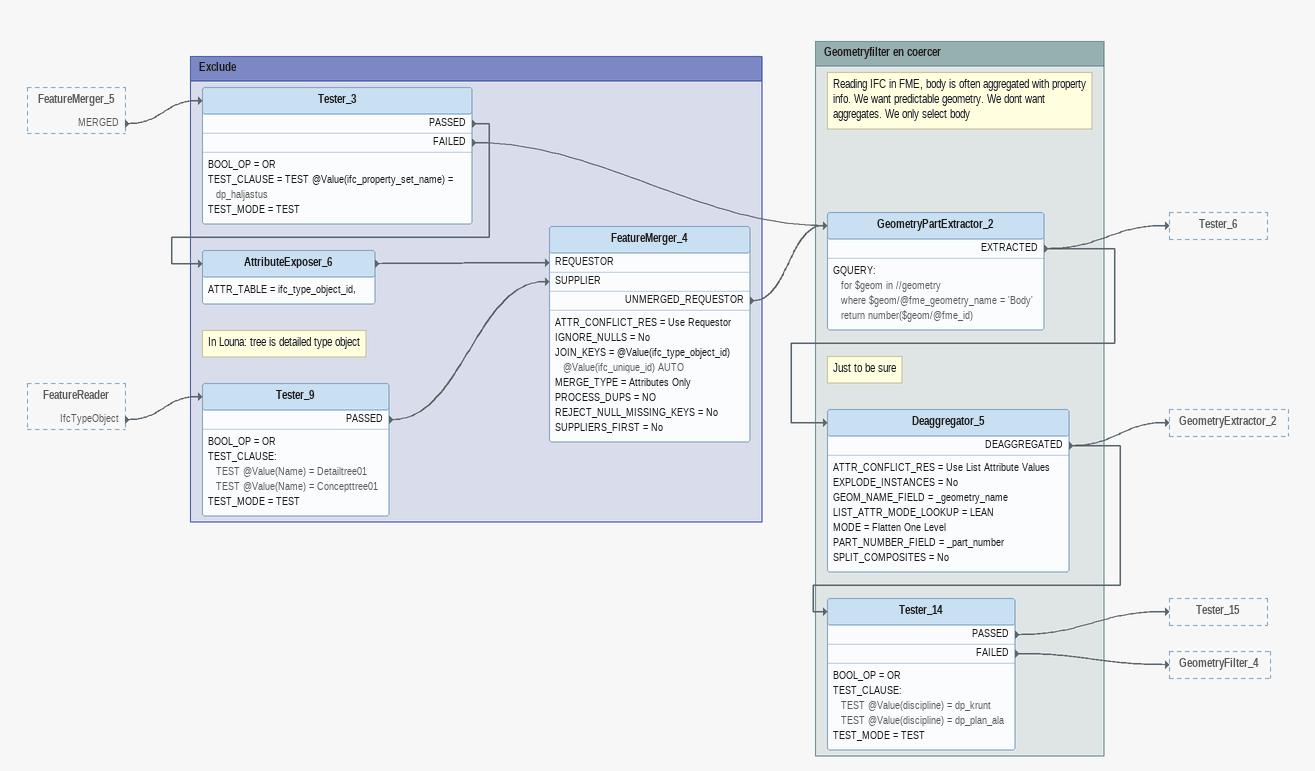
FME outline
FeatureMerger_5 [outside]
    MERGED -> Tester_3
FeatureReader [outside]
    IfcTypeObject -> Tester_9

Bookmark: Exclude
Note: In Louna: tree is detailed type object
Tester_9
    BOOL_OP = OR
    TEST_CLAUSE:
      TEST @Value(Name) = Detailtree01
      TEST @Value(Name) = Concepttree01
    TEST_MODE = TEST
    PASSED -> FeatureMerger_4 [SUPPLIER]
Tester_3
    BOOL_OP = OR
    TEST_CLAUSE = TEST @Value(ifc_property_set_name) = dp_haljastus
    TEST_MODE = TEST
    PASSED -> AttributeExposer_6
    FAILED -> GeometryPartExtractor_2
AttributeExposer_6
    ATTR_TABLE = ifc_type_object_id,
    -> FeatureMerger_4 [REQUESTOR]
FeatureMerger_4
    ATTR_CONFLICT_RES = Use Requestor
    IGNORE_NULLS = No
    JOIN_KEYS = @Value(ifc_type_object_id) @Value(ifc_unique_id) AUTO
    MERGE_TYPE = Attributes Only
    PROCESS_DUPS = NO
    REJECT_NULL_MISSING_KEYS = No
    SUPPLIERS_FIRST = No
    UNMERGED_REQUESTOR -> GeometryPartExtractor_2

Bookmark: Geometryfilter en coercer
Note: Reading IFC in FME, body is often aggregated with property info. We want predictable geometry. We dont want aggregates. We only select body
GeometryPartExtractor_2
    GQUERY:
      for $geom in //geometry
      where $geom/@fme_geometry_name = 'Body'
      return number($geom/@fme_id)
    EXTRACTED -> Deaggregator_5
    EXTRACTED -> Tester_6
Note: Just to be sure
Deaggregator_5
    ATTR_CONFLICT_RES = Use List Attribute Values
    EXPLODE_INSTANCES = No
    GEOM_NAME_FIELD = _geometry_name
    LIST_ATTR_MODE_LOOKUP = LEAN
    MODE = Flatten One Level
    PART_NUMBER_FIELD = _part_number
    SPLIT_COMPOSITES = No
    DEAGGREGATED -> Tester_14
    DEAGGREGATED -> GeometryExtractor_2
Tester_14
    BOOL_OP = OR
    TEST_CLAUSE:
      TEST @Value(discipline) = dp_krunt
      TEST @Value(discipline) = dp_plan_ala
    TEST_MODE = TEST
    PASSED -> Tester_15
    FAILED -> GeometryFilter_4
